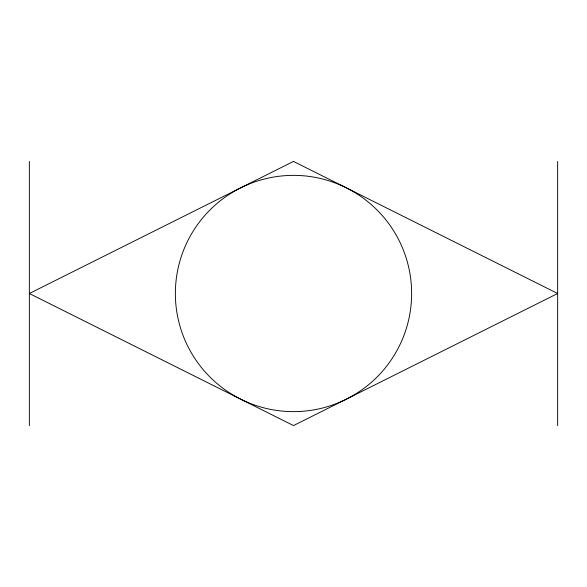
<?xml version="1.0" encoding="UTF-8"?>
<svg xmlns="http://www.w3.org/2000/svg" width="587" height="587" viewBox="0 0 587 587"><rect width="100%" height="100%" fill="white"/><g stroke="black" fill="none" stroke-linecap="round" stroke-linejoin="round"><path stroke-width="0.88" d="M557.65 161.425L557.65 425.575M29.35 161.425L29.35 425.575M293.5 161.425L29.35 293.5L293.5 425.575L557.65 293.5L293.5 161.425M234.433 395.807A118.134 118.134 0 0 0 411.634 293.5A118.134 118.134 0 0 0 234.433 191.193A118.134 118.134 0 0 0 234.433 395.807"/></g></svg>
